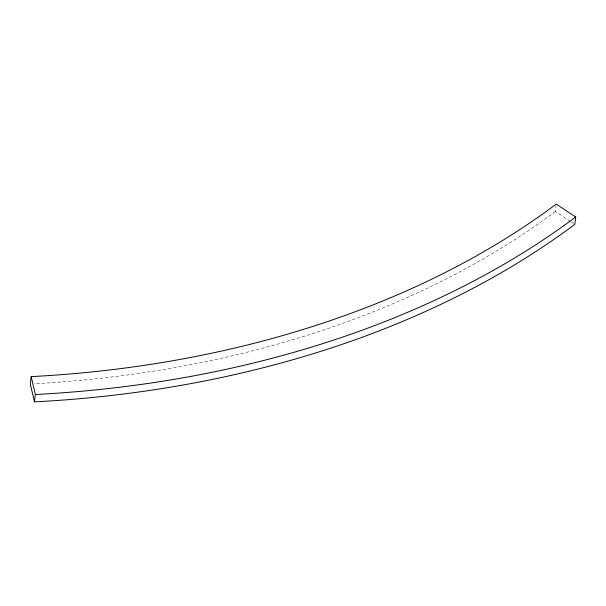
<?xml version="1.0" encoding="UTF-8"?>
<svg xmlns="http://www.w3.org/2000/svg" width="606" height="606" viewBox="0 0 606 606"><rect width="100%" height="100%" fill="white"/><g stroke="black" fill="none" stroke-linecap="round" stroke-linejoin="round"><path stroke-width="0.45" stroke-dasharray="3.03 2.27" d="M570.148 221.266L555.361 211.494L556.02 205.972M570.928 221.781L574.821 224.356M555.361 211.494A883.351 610.295 6.8 0 1 34.095 383.78"/><path stroke-width="0.91" d="M31.179 376.614L30.3 383.984L34.444 401.876A909.121 628.096 6.8 0 0 574.821 224.356L575.7 216.986L556.24 204.124A883.351 610.295 6.8 0 1 31.179 376.614L35.322 394.506L34.444 401.876M575.7 216.986A909.121 628.096 6.8 0 1 35.322 394.506"/></g></svg>
